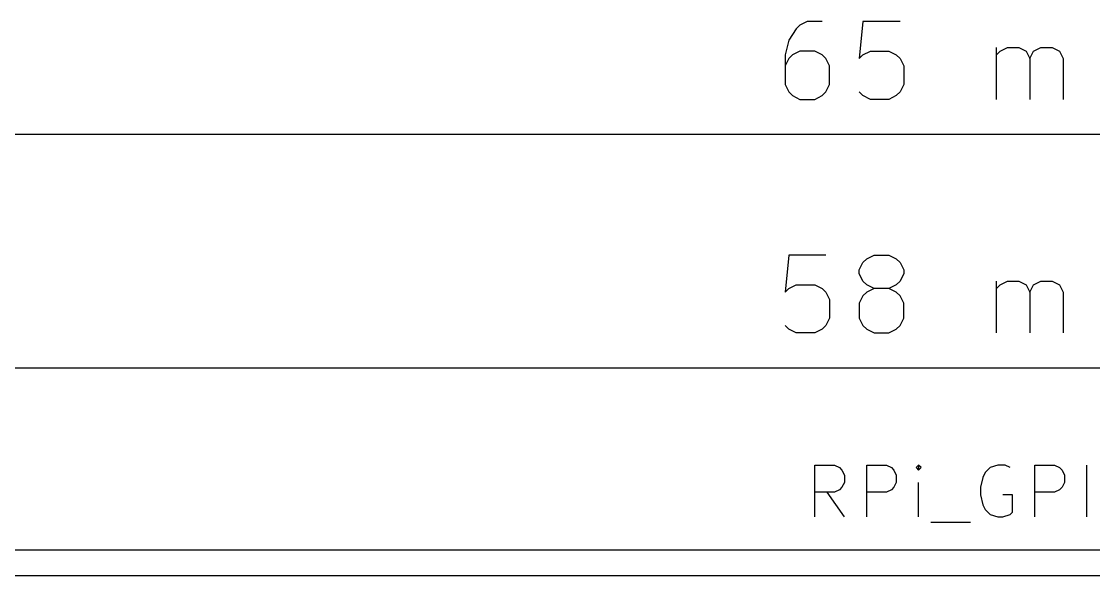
# Model space of a CAD drawing. Extents: x 1609 to 25880, y -15559 to -1657.
# Drawn here: x 7422 to 13516, y -4964 to -1813 of the extents above; entities that cross this region are included whole.
import ezdxf

# ---------------------------------------------------------------- set-up
doc = ezdxf.new("R2010")
doc.units = 0
doc.layers.get('0').update_dxf_attribs({"linetype": 'CONTINUOUS'})

msp = doc.modelspace()

# ---------------------------------------------------------------- linework, layer by layer
at = {"color": 7}
for points in [[(11973, -1813.482), (11889, -1813.482), (11846.25, -1834.482), (11825.25, -1855.482), (11783.25, -1919.232), (11762.25, -2003.232), (11762.25, -2171.982), (11783.25, -2213.982), (11804.25, -2234.982), (11846.25, -2256.732), (11931, -2256.732), (11973, -2234.982), (11994, -2213.982), (12015, -2171.982), (12015, -2066.232), (11994, -2024.232), (11973, -2003.232), (11931, -1982.232), (11846.25, -1982.232), (11804.25, -2003.232), (11783.25, -2024.232), (11762.25, -2066.232)], [(12416.25, -1813.482), (12204.75, -1813.482), (12183.75, -2024.232), (12204.75, -2003.232), (12247.5, -1982.232), (12352.5, -1982.232), (12394.5, -2003.232), (12416.25, -2024.232), (12437.25, -2066.232), (12437.25, -2171.982), (12416.25, -2213.982), (12394.5, -2234.982), (12352.5, -2256.732), (12247.5, -2256.732), (12204.75, -2234.982), (12183.75, -2213.982)], [(12964.5, -2256.732), (12964.5, -1961.232)], [(12964.5, -2003.232), (12985.5, -1982.232), (13027.5, -1961.232), (13091.25, -1961.232), (13133.25, -1982.232), (13154.25, -2024.232), (13154.25, -2256.732)], [(13154.25, -2024.232), (13175.25, -1982.232), (13217.25, -1961.232), (13281, -1961.232), (13323, -1982.232), (13344, -2024.232), (13344, -2256.732)], [(3262.5, -2454.732), (22455, -2454.732)], [(11994, -3142.482), (11783.25, -3142.482), (11762.25, -3353.232), (11783.25, -3332.232), (11825.25, -3311.232), (11931, -3311.232), (11973, -3332.232), (11994, -3353.232), (12015, -3395.232), (12015, -3500.982), (11994, -3542.982), (11973, -3563.982), (11931, -3584.982), (11825.25, -3584.982), (11783.25, -3563.982), (11762.25, -3542.982)], [(12268.5, -3332.232), (12226.5, -3311.232), (12204.75, -3290.232), (12183.75, -3247.482), (12183.75, -3226.482), (12204.75, -3184.482), (12226.5, -3163.482), (12268.5, -3142.482), (12352.5, -3142.482), (12394.5, -3163.482), (12416.25, -3184.482), (12437.25, -3226.482), (12437.25, -3247.482), (12416.25, -3290.232), (12394.5, -3311.232), (12352.5, -3332.232), (12268.5, -3332.232), (12226.5, -3353.232), (12204.75, -3374.232), (12183.75, -3416.232), (12183.75, -3500.982), (12204.75, -3542.982), (12226.5, -3563.982), (12268.5, -3584.982), (12352.5, -3584.982), (12394.5, -3563.982), (12416.25, -3542.982), (12437.25, -3500.982), (12437.25, -3416.232), (12416.25, -3374.232), (12394.5, -3353.232), (12352.5, -3332.232)], [(12964.5, -3584.982), (12964.5, -3290.232)], [(12964.5, -3332.232), (12985.5, -3311.232), (13027.5, -3290.232), (13091.25, -3290.232), (13133.25, -3311.232), (13154.25, -3353.232), (13154.25, -3584.982)], [(13154.25, -3353.232), (13175.25, -3311.232), (13217.25, -3290.232), (13281, -3290.232), (13323, -3311.232), (13344, -3353.232), (13344, -3584.982)], [(4296, -3783.732), (21421.5, -3783.732)], [(11931, -4631.232), (11931, -4336.482), (12043.5, -4336.482), (12071.25, -4349.982), (12085.5, -4364.232), (12099.75, -4392.732), (12099.75, -4434.732), (12085.5, -4462.482), (12071.25, -4476.732), (12043.5, -4490.982), (11931, -4490.982)], [(12226.5, -4631.232), (12226.5, -4336.482), (12339, -4336.482), (12366.75, -4349.982), (12381, -4364.232), (12394.5, -4392.732), (12394.5, -4434.732), (12381, -4462.482), (12366.75, -4476.732), (12339, -4490.982), (12226.5, -4490.982)], [(12521.25, -4336.482), (12507, -4349.982), (12521.25, -4364.232), (12535.5, -4349.982), (12521.25, -4336.482), (12521.25, -4364.232)], [(13041.75, -4349.982), (13013.25, -4336.482), (12971.25, -4336.482), (12929.25, -4349.982), (12900.75, -4378.482), (12887.25, -4406.232), (12873, -4462.482), (12873, -4505.232), (12887.25, -4561.482), (12900.75, -4589.232), (12929.25, -4617.732), (12971.25, -4631.232), (12999.75, -4631.232), (13041.75, -4617.732), (13056, -4603.482), (13056, -4505.232), (12999.75, -4505.232)], [(13182, -4631.232), (13182, -4336.482), (13294.5, -4336.482), (13323, -4349.982), (13337.25, -4364.232), (13350.75, -4392.732), (13350.75, -4434.732), (13337.25, -4462.482), (13323, -4476.732), (13294.5, -4490.982), (13182, -4490.982)], [(13477.5, -4631.232), (13477.5, -4336.482)], [(12521.25, -4631.232), (12521.25, -4434.732)], [(12099.75, -4631.232), (12001.5, -4490.982)], [(12591.75, -4659.732), (12816.75, -4659.732)], [(4148.25, -4817.232), (21569.25, -4817.232)], [(4148.25, -4964.232), (21569.25, -4964.232)]]:
    msp.add_lwpolyline(points, dxfattribs=at)

doc.saveas('drawing.dxf')
